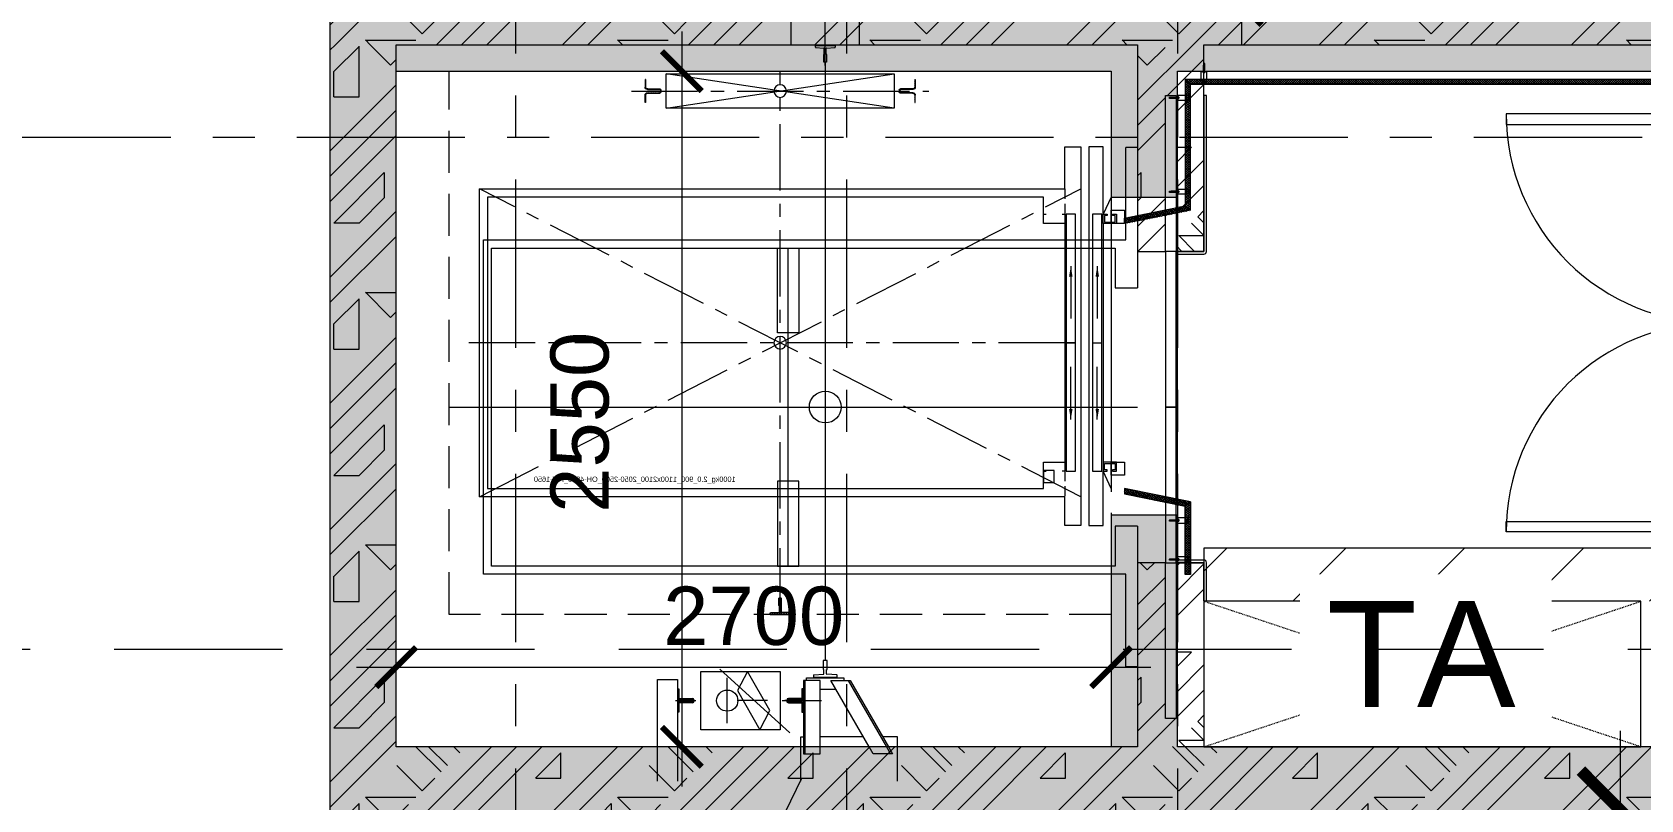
# Model space of a CAD drawing. Header units: millimetres. Extents: x -23040 to 110735, y -14554 to 50786.
# Drawn here: x 21626 to 27701, y 19350 to 22247 of the extents above; entities that cross this region are included whole.
import ezdxf

# ---------------------------------------------------------------- set-up
doc = ezdxf.new("R2010")
doc.units = ezdxf.units.MM
for name, pattern in [('CENTERX2', [4, 2.5, -0.5, 0.5, -0.5]), ('Dash', [6.35, 3.175, -3.175]), ('Grid Line', [22.225, 12.7, -3.175, 3.175, -3.175]), ('HIDDEN', [0.375, 0.25, -0.125]), ('HIDDEN2', [4.7625, 3.175, -1.5875])]:
    doc.linetypes.add(name, pattern=pattern)
doc.layers.get('DEFPOINTS').update_dxf_attribs({"color": 230, "lineweight": 13})
for name, color, linetype, lineweight in [('A-DETL-GENF', 31, 'Continuous', 5), ('A-DETL-GENF-HDLN', 161, 'Dash', 5), ('CHU', 181, 'Continuous', 5), ('CUA', 31, 'Continuous', 9), ('DIM', 1, 'Continuous', 5), ('GRA', 211, 'Continuous', 9), ('HATCH-TUONG', 152, 'Continuous', 9), ('KI-HIEU-1', 151, 'Continuous', 9), ('LAT-GACH', 140, 'Continuous', 13), ('NET-CAT', 3, 'Continuous', 9), ('THIET-BI-1', 26, 'Continuous', 5), ('TRUC', 225, 'Continuous', 5)]:
    doc.layers.add(name, color=color, linetype=linetype, lineweight=lineweight)
doc.styles.add('Arial_14', font='arial.ttf', dxfattribs={"height": 400})
doc.styles.add('hoistway plan', font='chhbg.shx', dxfattribs={"height": 45})
doc.styles.add('TA1', font='arial.ttf')
doc.dimstyles.new('D_100', dxfattribs={"dimtxt": 220, "dimasz": 150, "dimexe": 150, "dimexo": 150, "dimgap": 80, "dimtad": 1, "dimdec": 0, "dimzin": 9, "dimtxsty": 'TA1', "dimblk": 'ARCHTICK', "dimcen": 1, "dimdle": 150, "dimclrd": 256, "dimclre": 256, "dimclrt": 7, "dimadec": 0, "dimazin": 0, "dimtfac": 1, "dimtdec": 0, "dimtix": 1, "dimtmove": 1, "dimatfit": 3, "dimfxl": 1, "dimtolj": 1, "dimtzin": 0, "dimlwd": -1, "dimlwe": -1, "dimarcsym": 0})
doc.dimstyles.new('D_200_KTx2', dxfattribs={"dimtxt": 400, "dimasz": 300, "dimexe": 300, "dimexo": 300, "dimgap": 160, "dimtad": 1, "dimdec": 0, "dimzin": 9, "dimtxsty": 'TA1', "dimblk": 'ARCHTICK', "dimcen": 1, "dimdle": 300, "dimclrd": 256, "dimclre": 256, "dimclrt": 7, "dimadec": 0, "dimazin": 0, "dimtfac": 1, "dimtdec": 0, "dimtix": 1, "dimtmove": 1, "dimatfit": 3, "dimldrblk": 'ARCHTICK', "dimfxl": 1, "dimtolj": 1, "dimtzin": 0, "dimlwd": -1, "dimlwe": -1, "dimarcsym": 0})
doc.dimstyles.new('hoistway plan', dxfattribs={"dimtxt": 45, "dimasz": 17, "dimexe": 15, "dimexo": 20, "dimgap": 25, "dimtad": 1, "dimdec": 0, "dimzin": 0, "dimdsep": 46, "dimtxsty": 'hoistway plan', "dimblk": 'DOT', "dimcen": 50, "dimclrd": 8, "dimclre": 8, "dimclrt": 3, "dimadec": 0, "dimazin": 0, "dimtfac": 1, "dimtdec": 0, "dimtmove": 1, "dimatfit": 3, "dimfxl": 1, "dimtolj": 1, "dimtzin": 0, "dimarcsym": 0})
pattern_1 = [(45, (95.25, 0), (-476.246, 476.246), []), (45, (190.5, 0), (-476.246, 476.246), []), (45, (0, 0), (-476.246, 476.246), []), (45, (476.25, 0), (-476.246, 476.246), []), (45, (571.5, 0), (-476.246, 476.246), []), (0, (381, 95.25), (0, 952.5), [95.25, -857.25]), (0, (476.25, 190.5), (0, 952.5), [95.25, -857.25]), (45, (381, 95.25), (0, 952.491), [134.683, -1212.342]), (45, (476.25, 95.25), (0, 952.491), [134.683, -1212.342]), (0, (381, 95.25), (0, 952.5), [95.25, -857.25]), (90, (-95.25, 95.25), (-952.5, 6e-14), [95.25, -857.25]), (90, (0, 95.25), (-952.5, 6e-14), [190.5, -762]), (45, (-95.25, 190.5), (0, 952.491), [134.683, -1212.342]), (90, (762, 381), (-952.5, 6e-14), [95.25, -857.25]), (0, (666.75, 381), (0, 952.5), [95.25, -857.25]), (45, (666.75, 381), (0, 952.491), [134.683, -1212.342]), (0, (857.25, 95.25), (0, 952.5), [95.25, -857.25]), (0, (857.25, 571.5), (0, 952.5), [95.25, -857.25]), (90, (1047.75, 666.75), (-952.5, 6e-14), [95.25, -857.25]), (45, (857.25, 571.5), (0, 952.491), [269.367, -1077.66]), (45, (952.5, 571.5), (0, 952.491), [134.683, -1212.342]), (45, (1143, 762), (0, 952.491), [134.683, -1212.342]), (0, (1143, 857.25), (0, 952.5), [95.25, -857.25]), (90, (1143, 762), (-952.5, 6e-14), [95.25, -857.25]), (0, (476.25, 762), (0, 952.5), [95.25, -857.25]), (0, (666.75, 857.25), (0, 952.5), [95.25, -857.25]), (90, (571.5, 762), (-952.5, 6e-14), [95.25, -857.25]), (90, (666.75, 762), (-952.5, 6e-14), [95.25, -857.25]), (45, (476.25, 762), (0, 952.491), [134.684, -1212.342]), (45, (666.75, 762), (0, 952.491), [134.684, -1212.342]), (135, (119, 214.8), (-952.491, 6e-14), [134.683, -1212.342]), (135, (238.1, 333.4), (-952.491, 6e-14), [134.683, -1212.342]), (135, (309.56, 404.8), (-952.491, 6e-14), [134.683, -1212.342]), (135, (333.4, 428.6), (-952.491, 6e-14), [134.683, -1212.342]), (135, (381, 476.25), (-952.491, 6e-14), [134.684, -1212.342]), (135, (404.8, 500.06), (-952.491, 6e-14), [134.683, -1212.342]), (135, (476.25, 571.5), (-952.491, 6e-14), [134.684, -1212.342]), (135, (523.9, 619.1), (-952.491, 6e-14), [134.684, -1212.342]), (45, (119, 214.8), (0, 952.491), [95.25, -1251.775]), (45, (238.1, 333.4), (0, 952.491), [67.36, -1279.665]), (45, (404.8, 500.06), (0, 952.491), [67.36, -1279.665]), (45, (309.56, 595.3), (0, 952.491), [67.36, -1279.665]), (45, (476.25, 571.5), (0, 952.491), [67.36, -1279.665]), (45, (381, 666.75), (0, 952.491), [67.36, -1279.665]), (0, (24.2, 309.5), (0, 952.5), [190.043, -762.457]), (0, (238.1, 523.9), (0, 952.5), [95.25, -857.25])]
pattern_2 = [(240.2551187, (156893.5025, 23438.0964), (5.42651964, -3.10086836), []), (330.2551187, (156893.5025, 23438.0964), (3.10086836, 5.42651964), [])]

# ---------------------------------------------------------------- blocks, each defined once
blk = doc.blocks.new('CUA THANG MAY 1 - CUA THANG MAY 1-986064-MẶT BẰNG HẦM 1')
at = {"layer": 'A-DETL-GENF'}
for p, q in [((-980.2, -125), (-980.2, -170)), ((-980.2, -125), (-449.8, -125)), ((-630.8, -170), (-980.2, -170)), ((-630.8, -2595), (-630.8, -170)), ((-449.8, -210), (-449.8, -125)), ((0, -2726.1), (0, -125)), ((450.2, -125), (980.2, -125)), ((450.2, -125), (450.2, -210)), ((631.2, -170), (631.2, -2595)), ((980.2, -170), (631.2, -170)), ((980.2, -125), (980.2, -170)), ((-599.8, -210), (-449.8, -210)), ((-599.8, -2565), (-599.8, -210)), ((450.2, -210), (600.2, -210)), ((600.2, -210), (600.2, -2565)), ((1244.2, -1032), (1244.2, -1089)), ((1282.5, -1032), (1244.2, -1032)), ((1412.2, -1032), (1282.5, -1032)), ((1032.2, -1211), (1282.5, -1066.4)), ((1032.2, -1218), (1282.5, -1073.4)), ((1282.5, -1066.4), (1309.2, -1051)), ((1282.5, -1073.4), (1309.2, -1058)), ((1309.2, -1051), (1309.2, -1124)), ((1282.5, -1139.4), (1032.2, -1284)), ((1309.2, -1124), (1282.5, -1139.4)), ((-1367.5, -1175), (-1467, -1175)), ((-1367, -1205), (-1367, -1175)), ((-1367, -1405), (-1367, -1205)), ((1032.2, -1284), (1032.2, -1211)), ((1244.2, -1162), (1244.2, -1324)), ((-1364, -1267), (-1358, -1267)), ((-1364, -1342), (-1364, -1267)), ((-1355, -1300), (-1357, -1268)), ((1011.2, -1261), (1008.2, -1299)), ((1019.2, -1260), (1012.2, -1260)), ((1019.2, -1349), (1019.2, -1260)), ((1022.2, -1235), (1032.2, -1235)), ((1022.2, -1375), (1022.2, -1235)), ((1065.2, -1324), (1065.2, -1264.9)), ((-1367.5, -1305), (-1467, -1305)), ((-1367.5, -1305), (-1379, -1305)), ((-1289, -1305), (-1367.5, -1305)), ((-1298, -1305), (-1367.5, -1305)), ((-1357, -1341), (-1355, -1310)), ((-1333, -1301), (-1354, -1301)), ((-1333, -1309), (-1354, -1309)), ((-1331, -1300), (-1302, -1300)), ((-1302, -1310), (-1331, -1310)), ((-1302, -1300), (-1302, -1310)), ((-1302, -1305), (957.2, -1305)), ((957.2, -1297), (957.2, -1313)), ((989.2, -1297), (957.2, -1297)), ((957.2, -1313), (989.2, -1313)), ((990.2, -1299), (990.2, -1298)), ((990.2, -1312), (990.2, -1311)), ((1007.2, -1300), (991.2, -1300)), ((1007.2, -1310), (991.2, -1310)), ((1011.2, -1348), (1008.2, -1311)), ((1282.5, -1324), (1032.2, -1324)), ((1032.2, -1324), (1032.2, -1387)), ((1108.2, -1467), (1108.2, -1319)), ((1309.2, -1324), (1282.5, -1324)), ((1309.2, -1387), (1309.2, -1324)), ((-1358, -1342), (-1364, -1342)), ((1012.2, -1349), (1019.2, -1349)), ((1032.2, -1375), (1022.2, -1375)), ((1282.5, -1381), (1032.2, -1381)), ((1032.2, -1387), (1282.5, -1387)), ((1064.2, -1390), (1064.2, -1393)), ((1100.2, -1390), (1064.2, -1390)), ((1064.2, -1393), (1100.2, -1393)), ((1100.2, -1393), (1100.2, -1444)), ((1103.2, -1393), (1103.2, -1444)), ((1108.2, -1379), (1108.2, -1457)), ((1113.2, -1393), (1113.2, -1444)), ((1151.2, -1390), (1116.2, -1390)), ((1116.2, -1393), (1151.2, -1393)), ((1116.2, -1444), (1116.2, -1393)), ((1151.2, -1393), (1151.2, -1390)), ((1244.2, -1397), (1244.2, -1387)), ((1282.5, -1397), (1244.2, -1397)), ((1309.2, -1381), (1282.5, -1381)), ((1282.5, -1387), (1309.2, -1387)), ((1412.2, -1397), (1282.5, -1397)), ((-1467, -1435), (-1367.5, -1435)), ((-1367, -1435), (-1367, -1405)), ((-599.8, -1405), (-279.8, -1405)), ((-599.8, -1485), (-599.8, -1405)), ((600.2, -1445), (-599.8, -1445)), ((-279.8, -1405), (-279.8, -1485)), ((600.2, -1405), (280.2, -1405)), ((280.2, -1405), (280.2, -1485)), ((600.2, -1485), (600.2, -1405)), ((1230.2, -1439), (989.2, -1703)), ((1110.2, -1447), (1106.2, -1447)), ((1106.2, -1450), (1110.2, -1450)), ((-279.8, -1485), (-599.8, -1485)), ((280.2, -1485), (600.2, -1485)), ((998.2, -1475), (1218.2, -1475)), ((998.2, -1775), (998.2, -1475)), ((1145.2, -1514), (998.2, -1598)), ((1218.2, -1552), (1145.2, -1514)), ((1218.2, -1475), (1218.2, -1775)), ((1070.2, -1636), (1218.2, -1552)), ((1108.2, -1523), (1108.2, -1637)), ((998.2, -1598), (1070.2, -1636)), ((1193.2, -1675), (1022.2, -1675)), ((1218.2, -1775), (998.2, -1775)), ((1100.2, -1857), (1100.2, -1806)), ((1103.2, -1857), (1103.2, -1806)), ((1106.2, -1800), (1110.2, -1800)), ((1110.2, -1803), (1106.2, -1803)), ((1108.2, -1870), (1108.2, -1793)), ((1113.2, -1857), (1113.2, -1806)), ((1116.2, -1806), (1116.2, -1857)), ((1028.2, -1863), (1282.5, -1863)), ((1028.2, -1938), (1028.2, -1863)), ((1064.2, -1857), (1100.2, -1857)), ((1064.2, -1860), (1064.2, -1857)), ((1100.2, -1860), (1064.2, -1860)), ((1116.2, -1857), (1151.2, -1857)), ((1151.2, -1860), (1116.2, -1860)), ((1151.2, -1857), (1151.2, -1860)), ((1282.5, -1863), (1412.2, -1863)), ((1282.5, -1938), (1028.2, -1938)), ((1412.2, -1938), (1282.5, -1938)), ((631.2, -2595), (-630.8, -2595)), ((600.2, -2565), (-599.8, -2565))]:
    blk.add_line(p, q, dxfattribs=at)
for centre, radius in [((0, -1304.8), 60), ((1108, -1674.8), 40)]:
    blk.add_circle(centre, radius, dxfattribs=at)
for centre, radius, start, end in [((-1358, -1268), 1.03, 1.76073, 88.23927), ((1012.2, -1261), 1.04, 92.30128, 177.69872), ((-1354, -1300), 1.03, 181.76073, 268.23927), ((-1354, -1310), 1.03, 91.76073, 178.23927), ((-1333.4, -1299.6), 1.41, 285, 345), ((-1332.5, -1309.9), 1, 60, 120), ((-1331.5, -1300.9), 1, 60, 120), ((-1330.6, -1308.6), 1.41, 195, 255), ((989.2, -1298), 1, 0, 90), ((989.2, -1312), 1, 270, 0), ((991.2, -1299), 1, 180, 270), ((991.2, -1311), 1, 90, 180), ((1007.1, -1299), 1.04, 272.30128, 357.69872), ((1007.1, -1311), 1.04, 2.30128, 87.69872), ((-1358, -1341), 1.03, 271.76073, 358.23927), ((1012.2, -1348), 1.04, 182.30128, 267.69872), ((1100.2, -1393), 3, 0, 90), ((1116.2, -1393), 3, 90, 180), ((1106.2, -1444), 6, 180, 270), ((1106.2, -1444), 3, 180, 270), ((1110.2, -1444), 6, 270, 0), ((1110.2, -1444), 3, 270, 0), ((1106.2, -1806), 6, 90, 180), ((1106.2, -1806), 3, 90, 180), ((1110.2, -1806), 6, 0, 90), ((1110.2, -1806), 3, 0, 90), ((1100.2, -1857), 3, 270, 0), ((1116.2, -1857), 3, 180, 270)]:
    blk.add_arc(centre, radius, start, end, dxfattribs=at)
at = {"layer": 'CUA'}
for p, q in [((-1175.5, 135), (-1175.5, 125)), ((-587.5, 135), (-1175.5, 135)), ((-1175.5, 125), (-587.5, 125)), ((-587.5, 125), (-587.5, 20)), ((-577.5, 20), (-577.5, 125)), ((577.5, 125), (577.5, 20)), ((732, 135), (587.5, 135)), ((587.5, 20), (587.5, 125)), ((587.5, 125), (732, 125)), ((0, 20), (-587.5, 20)), ((-587.5, 20), (-587.5, -20)), ((-587.5, 20), (-577.5, 20)), ((587.5, 20), (0, 20)), ((0, 20), (0, -20)), ((0, -20), (0, 20)), ((577.5, 20), (587.5, 20)), ((587.5, -20), (587.5, 20)), ((-587.5, -20), (0, -20)), ((0, -20), (587.5, -20))]:
    blk.add_line(p, q, dxfattribs=at)
for centre, start, end in [((-587.5, 125), 360, 90), ((587.5, 125), 90, 180)]:
    blk.add_arc(centre, 10, start, end, dxfattribs=at)
blk = doc.blocks.new('_DOT')
at = {"color": 0, "linetype": 'ByBlock'}
blk.add_line((-0.5, 0), (-1, 0), dxfattribs=at)
at = {"color": 0, "linetype": 'ByBlock', "const_width": 0.5}
blk.add_lwpolyline([(-0.25, 0, 1), (0.25, 0, 1)], format="xyb", close=True, dxfattribs=at)
blk = doc.blocks.new('A$C1F5A74C7')
at = {"color": 0, "lineweight": 5}
for p, q in [((0, 10), (0, 12)), ((0, 10), (21, 10)), ((3, 8), (3, 10)), ((3, 5), (3, 7)), ((5, 91), (10, 94)), ((5, 91), (5, 29)), ((5, 91), (15, 91)), ((6, 78), (5, 75)), ((5, 75), (8, 75)), ((6, 72), (5, 69)), ((5, 69), (8, 69)), ((6, 66), (5, 63)), ((5, 63), (8, 63)), ((6, 60), (5, 57)), ((5, 57), (8, 57)), ((6, 54), (5, 51)), ((5, 51), (8, 51)), ((5, 49), (8, 49)), ((5, 10), (5, 29)), ((8, 5), (5, 5)), ((7, 80), (6, 78)), ((6, 78), (10, 78)), ((8, 73), (6, 72)), ((8, 67), (6, 66)), ((8, 61), (6, 60)), ((8, 55), (6, 54)), ((8, 82), (7, 80)), ((7, 81), (10, 81)), ((7, 80), (10, 80)), ((7, 29), (7, 76)), ((7, 10), (7, 31)), ((7, 9), (7, 10)), ((7, 5), (7, 8)), ((7, 5), (7, 5)), ((9, 84), (8, 82)), ((8, 83), (10, 83)), ((8, 73), (8, 75)), ((8, 69), (8, 67)), ((8, 61), (8, 63)), ((8, 57), (8, 55)), ((8, 51), (8, 49)), ((10, 87), (9, 85)), ((9, 85), (12, 86)), ((10, 5), (9, 5)), ((10, 99), (10, 11)), ((10, 94), (15, 91)), ((10, 87), (12, 85)), ((10, 41), (10, 80)), ((10, 78), (15, 78)), ((10, 41), (11, 41)), ((10, 13), (10, 0)), ((12, 5), (10, 5)), ((11, 84), (13, 84)), ((11, 81), (14, 82)), ((11, 41), (11, 80)), ((11, 80), (14, 80)), ((12, 84), (12, 83)), ((12, 73), (12, 75)), ((12, 75), (15, 75)), ((12, 73), (15, 72)), ((12, 69), (12, 67)), ((12, 69), (15, 69)), ((12, 67), (15, 66)), ((12, 61), (12, 63)), ((12, 63), (15, 63)), ((12, 61), (15, 60)), ((12, 57), (12, 55)), ((12, 57), (15, 57)), ((12, 55), (15, 54)), ((12, 49), (12, 51)), ((12, 51), (15, 51)), ((12, 49), (15, 49)), ((12, 5), (12, 5)), ((13, 82), (14, 80)), ((16, 5), (13, 5)), ((14, 80), (15, 78)), ((14, 29), (14, 76)), ((14, 10), (14, 31)), ((14, 9), (14, 10)), ((14, 5), (14, 8)), ((15, 91), (15, 29)), ((15, 78), (15, 75)), ((15, 72), (15, 69)), ((15, 66), (15, 63)), ((15, 60), (15, 57)), ((15, 54), (15, 51)), ((15, 10), (15, 29)), ((18, 10), (18, 8)), ((18, 7), (18, 5)), ((21, 10), (21, 12))]:
    blk.add_line(p, q, dxfattribs=at)
for centre, radius, start, end in [((5, 7), 2.77, 227.3489, 309.0524), ((10, 15), 10.9, 250.5292, 255.5659), ((10, 15), 10.9, 263.51, 276.4907), ((10, 15), 10.9, 284.1671, 289.4715), ((16, 7), 2.77, 230.845, 312.6565)]:
    blk.add_arc(centre, radius, start, end, dxfattribs=at)
blk = doc.blocks.new('*U46')
for p, q in [((11.2, 0), (10.7, 0)), ((11.7, 0), (11.2, 0)), ((12.4, 0), (12.2, 0)), ((14.1, 0), (12.9, 0)), ((14.1, 2.9), (14.1, 4)), ((14.1, 2.4), (14.1, 2.9)), ((14.1, 1.8), (14.1, 1.9)), ((14.1, 0), (14.1, 1.2)), ((14.1, 0), (14.1, -1.2)), ((14.1, 0), (15.4, 0)), ((15.9, 0), (16, 0)), ((16.6, 0), (17, 0)), ((17, 0), (18.1, 0)), ((47.7, 10), (47.7, -10)), ((14.1, -1.8), (14.1, -1.9)), ((14.1, -2.4), (14.1, -2.9)), ((14.1, -2.9), (14.1, -4))]:
    blk.add_line(p, q)
blk.add_lwpolyline([(50, 10), (9.5, 10, 0.414215), (7.5, 8), (7.5, -8, 0.414214), (9.5, -10), (50, -10)], format="xyb")
for radius in [2.9, 0.712]:
    blk.add_circle((14.1, 0), radius)
at = {"extrusion": (0, 0, -1), "xscale": 0.3999999999068677, "yscale": 0.3999999999068677, "zscale": -0.4, "rotation": 90.00000000000001}
blk.add_blockref('A$C1F5A74C7', (-42.8, -4.2), dxfattribs=at)
blk = doc.blocks.new('_ArchTick')
at = {"color": 0, "const_width": 0.15}
blk.add_lwpolyline([(-0.5, -0.5), (0.5, 0.5)], dxfattribs=at)
blk = doc.blocks.new('*D73')
at = {"layer": 'DEFPOINTS', "color": 0, "transparency": 16777216}
for p in [(1328.6, 5550), (1328.6, 3000), (1328.6, 3000)]:
    blk.add_point(p, dxfattribs=at)
at = {"layer": 'DIM', "transparency": 16777216}
blk.add_line((1328.6, 5700), (1328.6, 2850), dxfattribs=at)
at = {"layer": 'DIM', "transparency": 16777216, "xscale": 150, "yscale": 150, "zscale": 150}
for p, rotation in [((1328.6, 5550), 89.99999999999993), ((1328.6, 3000), 269.9999999999999)]:
    blk.add_blockref('_ArchTick', p, dxfattribs=dict(at, rotation=rotation))
at = {"layer": 'DIM', "color": 7, "transparency": 16777216, "insert": (943.9, 4225), "char_height": 220, "attachment_point": 5, "rotation": 90, "style": 'TA1'}
blk.add_mtext('\\A1;2550', dxfattribs=at)
blk = doc.blocks.new('*D74')
at = {"layer": 'DEFPOINTS', "color": 0, "transparency": 16777216}
for p in [(250, 3300.8), (2950, 3300.8), (2950, 3300.8)]:
    blk.add_point(p, dxfattribs=at)
at = {"layer": 'DIM', "transparency": 16777216}
blk.add_line((100, 3300.8), (3100, 3300.8), dxfattribs=at)
at = {"layer": 'DIM', "transparency": 16777216, "xscale": 150, "yscale": 150, "zscale": 150}
for p, rotation in [((250, 3300.8), 179.9999999999999), ((2950, 3300.8), 359.9999999999999)]:
    blk.add_blockref('_ArchTick', p, dxfattribs=dict(at, rotation=rotation))
at = {"layer": 'DIM', "color": 7, "transparency": 16777216, "insert": (1600, 3493.1), "char_height": 220, "attachment_point": 5, "style": 'TA1'}
blk.add_mtext('\\A1;2700', dxfattribs=at)
blk = doc.blocks.new('*D68')
at = {"layer": 'DEFPOINTS', "color": 0, "transparency": 16777216}
for p in [(3443.3, 7900), (3443.3, 7900), (3443.3, 5800)]:
    blk.add_point(p, dxfattribs=at)
at = {"layer": 'DIM', "transparency": 16777216}
blk.add_line((3443.3, 5650), (3443.3, 8050), dxfattribs=at)
at = {"layer": 'DIM', "transparency": 16777216, "xscale": 150, "yscale": 150, "zscale": 150}
for p, rotation in [((3443.3, 7900), 89.9999999999999), ((3443.3, 5800), 269.9999999999999)]:
    blk.add_blockref('_ArchTick', p, dxfattribs=dict(at, rotation=rotation))
at = {"layer": 'DIM', "color": 7, "transparency": 16777216, "insert": (3251, 6850), "char_height": 220, "attachment_point": 5, "rotation": 90, "style": 'TA1'}
blk.add_mtext('\\A1;2100', dxfattribs=at)
blk = doc.blocks.new('*D54')
at = {"layer": 'DEFPOINTS', "color": 0, "transparency": 16777216}
for p in [(26689, 19309.9), (27624.3, 19309.9), (26689, 18110.3)]:
    blk.add_point(p, dxfattribs=at)
at = {"layer": 'DIM', "transparency": 16777216}
for p, q in [((27624.3, 19309.9), (27624.3, 19609.9)), ((26989, 19309.9), (27924.3, 19309.9)), ((27624.3, 18110.3), (27624.3, 19309.9)), ((26989, 18110.3), (27924.3, 18110.3)), ((27624.3, 18110.3), (27624.3, 17810.3))]:
    blk.add_line(p, q, dxfattribs=at)
at = {"layer": 'DIM', "transparency": 16777216, "xscale": 300, "yscale": 300, "zscale": 300}
for p, rotation in [((27624.3, 19309.9), 270), ((27624.3, 18110.3), 90)]:
    blk.add_blockref('_ArchTick', p, dxfattribs=dict(at, rotation=rotation))
at = {"layer": 'DIM', "color": 7, "transparency": 16777216, "insert": (27260.1, 18710.1), "char_height": 400, "attachment_point": 5, "rotation": 90, "style": 'TA1'}
blk.add_mtext('\\A1;1200', dxfattribs=at)
blk = doc.blocks.new('THANG  BO 3 - THANG  BO 3-371141-MẶT BẰNG HẦM 2')
at = {"layer": 'A-DETL-GENF'}
blk.add_line((1565.4, 2599.3), (1231.5, 1918.4), dxfattribs=at)
blk = doc.blocks.new('CUA 2 CANH MO KHUNG NHOM - 1 - Type 1-400777-MẶT BẰNG HẦM 1')
at = {"layer": 'CUA'}
for p, q in [((-687.5, 910.8), (-647.5, 910.8)), ((-687.5, 122.3), (-687.5, 910.8)), ((-647.5, 910.8), (-647.5, 122.3)), ((850.5, 910.8), (850.5, 122.3)), ((890.5, 910.8), (850.5, 910.8)), ((890.5, 122.3), (890.5, 910.8)), ((-647.5, 122.3), (-687.5, 122.3)), ((850.5, 122.3), (890.5, 122.3))]:
    blk.add_line(p, q, dxfattribs=at)
at = {"layer": 'CUA', "lineweight": 5}
for p, q in [((-688.5, 122.3), (-708.5, 122.3)), ((-708.5, 122.3), (-708.5, 102.3)), ((-688.5, 81.3), (-688.5, 122.3)), ((911.5, 122.3), (891.5, 122.3)), ((891.5, 122.3), (891.5, 81.3)), ((911.5, 102.3), (911.5, 122.3)), ((-708.5, 102.3), (-698.5, 102.3)), ((-698.5, 102.3), (-698.5, -97.7)), ((-668.5, 81.3), (-688.5, 81.3)), ((-668.5, -117.7), (-668.5, 81.3)), ((891.5, 81.3), (871.5, 81.3)), ((871.5, 81.3), (871.5, -117.7)), ((901.5, -97.7), (901.5, 102.3)), ((901.5, 102.3), (911.5, 102.3)), ((-698.5, -97.7), (-708.5, -97.7)), ((-708.5, -97.7), (-708.5, -117.7)), ((-708.5, -117.7), (-668.5, -117.7)), ((871.5, -117.7), (911.5, -117.7)), ((911.5, -97.7), (901.5, -97.7)), ((911.5, -117.7), (911.5, -97.7))]:
    blk.add_line(p, q, dxfattribs=at)
for centre, start, end in [((-687.5, 122.3), 359.5, 90), ((890.5, 122.3), 90, 180.5)]:
    blk.add_arc(centre, 788.5, start, end, dxfattribs=at)
blk = doc.blocks.new('Family1 - Family1-551142-MẶT BẰNG HẦM 1')
at = {"layer": 'A-DETL-GENF'}
for p, q in [((1650, 550), (0, 550)), ((0, 550), (0, 0)), ((1650, 0), (1650, 550)), ((0, 0), (1650, 0))]:
    blk.add_line(p, q, dxfattribs=at)
at = {"layer": 'A-DETL-GENF-HDLN'}
for p, q in [((0, 550), (1650, 0.8)), ((0, 0), (1650, 549.2))]:
    blk.add_line(p, q, dxfattribs=at)
blk = doc.blocks.new('P15_1000kg_1.75_2S_900_1100x2100_Side_1850x2530_1850x2530_OH-4630_PIT-1410')
h = blk.add_hatch()
h.set_pattern_fill('ANSI31', color=256, scale=50, angle=90, style=0)
h.set_pattern_definition([(225, (-50646.326, 22192.5385), (4.4194174, -4.4194174), [])])
h.paths.add_polyline_path([(740, 1768.5), (742, 1768.5), (742, 1741.2, 0.414214), (750, 1733.2), (795, 1733.2, -0.414214), (800, 1728.2), (800, 1721.8, -0.414214), (795, 1716.8), (750, 1716.8, 0.414214), (742, 1708.8), (742, 1681.5), (740, 1681.5), (740, 1709.8, -0.414214), (749, 1718.8), (794, 1718.8, 0.414214), (798, 1722.8), (798, 1727.2, 0.414214), (794, 1731.2), (749, 1731.2, -0.414214), (740, 1740.2)])
h = blk.add_hatch()
h.set_pattern_fill('ANSI31', color=256, scale=50, angle=90, style=0)
h.set_pattern_definition([(315, (-55417.6614, 22192.5385), (-4.4194174, -4.4194174), [])])
h.paths.add_polyline_path([(1760, 1768.5), (1758, 1768.5), (1758, 1741.2, -0.414214), (1750, 1733.2), (1705, 1733.2, 0.414214), (1700, 1728.2), (1700, 1721.8, 0.414214), (1705, 1716.8), (1750, 1716.8, -0.414214), (1758, 1708.8), (1758, 1681.5), (1760, 1681.5), (1760, 1709.8, 0.414214), (1751, 1718.8), (1706, 1718.8, -0.414214), (1702, 1722.8), (1702, 1727.2, -0.414214), (1706, 1731.2), (1751, 1731.2, 0.414214), (1760, 1740.2)])
h = blk.add_hatch()
h.set_pattern_fill('ANSI31', color=256, scale=50, angle=90, style=0)
h.set_pattern_definition([(225, (-52820.642, 26011.539), (-4.4194174, 4.4194174), [])])
h.paths.add_polyline_path([(1246.5, -219.1, 0.227735), (1245.8, -217.6, -0.227735), (1245, -216), (1245, -190, -0.414214), (1247, -188), (1253, -188, -0.414214), (1255, -190), (1255, -216, -0.227735), (1254.3, -217.6, 0.227735), (1253.5, -219.1), (1253.5, -241, 0.414214), (1255.5, -243), (1285.5, -243, -0.414214), (1287.5, -245), (1287.5, -250), (1212.5, -250), (1212.5, -245, -0.414214), (1214.5, -243), (1244.5, -243, 0.414214), (1246.5, -241)])
for p, q in [((740, 1768.5), (740, 1740.2)), ((742, 1768.5), (740, 1768.5)), ((742, 1768.5), (742, 1741.2)), ((1758, 1768.5), (1760, 1768.5)), ((1758, 1768.5), (1758, 1741.2)), ((1760, 1768.5), (1760, 1740.2)), ((740, 1681.5), (740, 1709.8)), ((742, 1708.8), (742, 1681.5)), ((749, 1731.2), (794, 1731.2)), ((749, 1718.8), (794, 1718.8)), ((750, 1733.2), (795, 1733.2)), ((750, 1716.8), (795, 1716.8)), ((798, 1727.2), (798, 1722.8)), ((800, 1728.2), (800, 1721.8)), ((1700, 1728.2), (1700, 1721.8)), ((1702, 1727.2), (1702, 1722.8)), ((1750, 1733.2), (1705, 1733.2)), ((1750, 1716.8), (1705, 1716.8)), ((1751, 1731.2), (1706, 1731.2)), ((1751, 1718.8), (1706, 1718.8)), ((1758, 1708.8), (1758, 1681.5)), ((1760, 1681.5), (1760, 1709.8)), ((742, 1681.5), (740, 1681.5)), ((1758, 1681.5), (1760, 1681.5)), ((0, 1325), (30, 1260)), ((30, 1225), (30, 325)), ((85, 1225), (85, 325)), ((115, 1225), (115, 325)), ((115, 1225), (115, 325)), ((175, 1225), (175, 325)), ((255, 1260), (245, 1260)), ((135, 775), (170, 775)), ((135, 775), (170, 775)), ((0, 225), (30, 290)), ((255, 290), (245, 290)), ((1245, -216), (1245, -190)), ((1246.5, -219.1), (1246.5, -241)), ((1253, -188), (1247, -188)), ((1253.5, -219.1), (1253.5, -241)), ((1255, -216), (1255, -190)), ((1212.5, -250), (1212.5, -245)), ((1287.5, -250), (1212.5, -250)), ((1214.5, -243), (1244.5, -243)), ((1285.5, -243), (1255.5, -243)), ((1287.5, -250), (1287.5, -245))]:
    blk.add_line(p, q)
at = {"ltscale": 100}
for p, q in [((820, 1660), (1680, 1790)), ((1680, 1660), (820, 1790))]:
    blk.add_line(p, q, dxfattribs=at)
at = {"linetype": 'CENTERX2', "ltscale": 100}
for p, q in [((1250, -250), (1250, 1800)), ((1811.8, 1725), (689.2, 1725)), ((2385, 194), (115, 1356)), ((115, 194), (2385, 1356)), ((175, 775), (2450, 775))]:
    blk.add_line(p, q, dxfattribs=at)
at = {"linetype": 'HIDDEN', "ltscale": 150}
for p, q in [((175, 1356), (175, 1260)), ((175, 290), (175, 194))]:
    blk.add_line(p, q, dxfattribs=at)
for points in [[(820, 1660), (1680, 1660), (1680, 1790), (820, 1790)], [(0, 1225), (0, 1275), (-50, 1275), (-50, 1225)], [(0, 275), (0, 325), (-50, 325), (-50, 275)], [(215, 247.8), (215, 292.8), (255, 292.8), (255, 247.8)], [(255, 242.8), (255, 297.8), (257, 297.8), (257, 242.8)]]:
    blk.add_lwpolyline(points, close=True)
for points in [[(30, 1247.9), (30, 1515), (85, 1515), (85, 1225)], [(115, 325), (115, 85), (175, 85), (175, 194), (2385, 194), (2385, 1356), (175, 1356), (175, 1515), (115, 1515), (115, 1515)], [(115, 1515), (115, 1225)], [(185, 1260), (175, 1260), (175, 1225), (255, 1225), (255, 1260), (255, 1325), (2355, 1325), (2355, 225), (255, 225), (255, 290), (255, 325), (175, 325), (175, 290), (185, 290)], [(-20, 1260), (-20, 1225), (30, 1225), (30, 1260), (15, 1260), (15, 1255), (25, 1255), (25, 1230), (-15, 1230), (-15, 1255), (-5, 1255), (-5, 1260), (-20, 1260)], [(70, 775), (35, 775), (35, 1260), (70, 1260), (70, 290), (35, 290), (35, 775)], [(170, 775), (135, 775), (135, 1260), (170, 1260), (170, 290), (135, 290), (135, 775)], [(-20, 290), (-20, 325), (30, 325), (30, 290), (15, 290), (15, 295), (25, 295), (25, 320), (-15, 320), (-15, 295), (-5, 295), (-5, 290), (-20, 290)], [(85, 325), (85, 85), (30, 85), (30, 290)]]:
    blk.add_lwpolyline(points)
at = {"ltscale": 100}
for centre in [(1250, 1725), (1250, 775)]:
    blk.add_circle(centre, 23.8, dxfattribs=at)
for centre, radius, start, end in [((749, 1740.2), 9, 180, 270), ((749, 1709.8), 9, 90, 180), ((750, 1741.2), 8, 180, 270), ((750, 1708.8), 8, 90, 180), ((794, 1727.2), 4, 0, 90), ((794, 1722.8), 4, 270, 0), ((795, 1728.2), 5, 0, 90), ((795, 1721.8), 5, 270, 0), ((1705, 1728.2), 5, 90, 180), ((1705, 1721.8), 5, 180, 270), ((1706, 1727.2), 4, 90, 180), ((1706, 1722.8), 4, 180, 270), ((1750, 1741.2), 8, 270, 0), ((1750, 1708.8), 8, 0, 90), ((1751, 1740.2), 9, 270, 0), ((1751, 1709.8), 9, 0, 90), ((1244.5, -241), 2, 270, 0), ((1247, -190), 2, 90, 180), ((1247, -216), 2, 180, 231.31781), ((1244.5, -219.1), 2, 0, 51.31781), ((1253, -190), 2, 0, 90), ((1255.5, -219.1), 2, 128.68219, 180), ((1255.5, -241), 2, 180, 270), ((1253, -216), 2, 308.68219, 0), ((1214.5, -245), 2, 90, 180), ((1285.5, -245), 2, 0, 90)]:
    blk.add_arc(centre, radius, start, end)
at = {"layer": 'DEFPOINTS', "linetype": 'HIDDEN2', "ltscale": 50}
blk.add_lwpolyline([(0, -250), (2500, -250), (2500, 1800), (0, 1800)], close=True, dxfattribs=at)
at = {"layer": 'DEFPOINTS'}
blk.add_text('1000kg_2.0_900_1100x2100_2050-2500_OH-4850_PIT-1650', height=20, dxfattribs=at).set_placement((1418.3, 250))
for points in [[(52.5, 1064.7), (52.5, 866.3)], [(152.5, 1064.7), (152.5, 866.3)], [(52.5, 485.3), (52.5, 683.7)], [(152.5, 485.3), (152.5, 683.7)]]:
    blk.add_leader(points, dimstyle='hoistway plan', override={"dimasz": 40, "dimtad": 0, "dimclrd": 256})
blk = doc.blocks.new('A$C29345511')
at = {"layer": 'GRA', "transparency": 33554687}
h = blk.add_hatch(dxfattribs=at)
h.set_pattern_fill('ANSI37', color=159, scale=50, angle=180, style=0)
h.set_pattern_definition([(225, (279041.963, 8339.836), (4.41941738, -4.41941738), []), (315, (279041.963, 8339.836), (4.41941738, 4.41941738), [])])
h.paths.add_polyline_path([(3250, 5025), (3250, 5500), (3230, 5520), (3230, 5041.4)])
h = blk.add_hatch(dxfattribs=at)
h.set_pattern_fill('ANSI37', color=159, scale=50, angle=90, style=0)
h.set_pattern_definition([(135, (6494.836, -270291.963), (-4.41941738, -4.41941738), []), (225, (6494.836, -270291.963), (4.41941738, -4.41941738), [])])
h.paths.add_polyline_path([(3230, 5520), (5480, 5520), (5500, 5500), (3250, 5500)])
h = blk.add_hatch(dxfattribs=at)
h.set_pattern_fill('ANSI37', color=159, scale=50, angle=555.25512, style=0)
h.set_pattern_definition(pattern_2)
h.paths.add_polyline_path([(3250, 5025), (3000, 4975), (3000, 4995.4), (3230, 5041.4)])
h = blk.add_hatch(dxfattribs=at)
h.set_pattern_fill('ANSI37', color=159, scale=50, angle=555.25512, style=0)
h.set_pattern_definition(pattern_2)
h.paths.add_polyline_path([(3250, 3925), (3000, 3975), (3000, 3954.6), (3230, 3908.6)])
h = blk.add_hatch(dxfattribs=at)
h.set_pattern_fill('ANSI37', color=159, scale=50, angle=180, style=0)
h.set_pattern_definition([(225, (279041.963, 8289.836), (4.41941738, -4.41941738), []), (315, (279041.963, 8289.836), (4.41941738, 4.41941738), [])])
h.paths.add_polyline_path([(3250, 3925), (3250, 3650), (3230, 3650), (3230, 3908.6)])
at = {"layer": 'NET-CAT'}
h = blk.add_hatch(color=256, dxfattribs=at)
h.dxf.hatch_style = 1
h.paths.add_polyline_path([(5450, 10650), (5200, 10650), (5200, 9650), (5450, 9650)], flags=17)
h.paths.add_polyline_path([(5450, 12850), (5200, 12850), (5200, 11850), (5450, 11850)], flags=17)
h.paths.add_polyline_path([(5450, 8450), (5200, 8450), (5200, 7450), (5450, 7450)], flags=17)
h.paths.add_polyline_path([(5450, 6250), (5200, 6250), (5200, 5800), (3000, 5800), (3000, 14500), (5200, 14500), (5200, 14050), (5450, 14050), (5450, 14750), (2750, 14750), (2750, 7850), (2350, 7850), (2350, 7600), (2750, 7600), (2750, 5800), (950, 5800), (950, 7600), (1350, 7600), (1350, 7850), (700, 7850), (700, 5800), (0, 5800), (0, 0), (4150, 0), (4150, 250), (250, 250), (250, 2750), (5450, 2750), (5450, 3000), (3200, 3000), (3200, 3875), (2950, 3875), (2950, 3000), (250, 3000), (250, 5550), (2950, 5550), (2950, 5075), (3200, 5075), (3200, 5550), (5450, 5550)])
at = {"layer": 'GRA'}
for points in [[(3250, 5025), (3250, 5500), (3230, 5520), (3230, 5041.4)], [(3230, 5520), (5480, 5520), (5500, 5500), (3250, 5500)], [(3250, 5025), (3000, 4975), (3000, 4995.4), (3230, 5041.4)], [(3250, 3925), (3000, 3975), (3000, 3954.6), (3230, 3908.6)], [(3250, 3925), (3250, 3650), (3230, 3650), (3230, 3908.6)]]:
    blk.add_lwpolyline(points, close=True, dxfattribs=at)
at = {"layer": 'LAT-GACH'}
for p, q in [((3200, 3935), (3200, 5075)), ((2950, 4925), (2950, 4025))]:
    blk.add_line(p, q, dxfattribs=at)
at = {"layer": 'NET-CAT'}
blk.add_lwpolyline([(0, 5800), (0, 0), (4150, 0), (4150, 250), (250, 250), (250, 2750), (5450, 2750), (5450, 3000), (3200, 3000), (3200, 3875), (2950, 3875), (2950, 3000), (250, 3000), (250, 5550), (2950, 5550), (2950, 5075), (3200, 5075), (3200, 5550), (5450, 5550), (5450, 6250)], dxfattribs=at)
at = {"layer": 'GRA', "xscale": -1, "rotation": 270}
blk.add_blockref('*U46', (3300.4, 5500), dxfattribs=at)
at = {"layer": 'GRA', "xscale": -1}
for p in [(3250, 5450), (3250, 5095.4)]:
    blk.add_blockref('*U46', p, dxfattribs=at)
at = {"layer": 'GRA', "rotation": 180}
for p in [(3250, 3854.6), (3250, 3707.1)]:
    blk.add_blockref('*U46', p, dxfattribs=at)
at = {"layer": 'THIET-BI-1', "xscale": -1}
blk.add_blockref('P15_1000kg_1.75_2S_900_1100x2100_Side_1850x2530_1850x2530_OH-4630_PIT-1410', (2950, 3750), dxfattribs=at)
at = {"layer": 'DIM'}
dim = blk.add_linear_dim(base=(3443.3, 7900), p1=(3443.3, 5800), p2=(3443.3, 7900), angle=90, dimstyle='D_100', dxfattribs=at)
dim.commit()
dim.dimension.update_dxf_attribs({"geometry": '*D68', "text_midpoint": (3251, 6850)})
dim = blk.add_linear_dim(base=(1328.6, 3000), p1=(1328.6, 5550), p2=(1328.6, 3000), angle=90, dimstyle='D_100', dxfattribs=at)
dim.commit()
dim.dimension.update_dxf_attribs({"geometry": '*D73', "text_midpoint": (1136.2, 4225), "dimtype": 128})
dim = blk.add_linear_dim(base=(2950, 3300.8), p1=(250, 3300.8), p2=(2950, 3300.8), dimstyle='D_100', dxfattribs=at)
dim.commit()
dim.dimension.update_dxf_attribs({"geometry": '*D74', "text_midpoint": (1600, 3493.1)})
blk = doc.blocks.new('ALC1807-ASCENT PLAZA-KET CAU 1_rvt-1-MẶT BẰNG HẦM 1')
blk.add_blockref('A$C29345511', (22750.5, 16549.9))

msp = doc.modelspace()

# ---------------------------------------------------------------- hatches: boundary and pattern name
at = {"layer": 'HATCH-TUONG', "lineweight": 5}
h = msp.add_hatch(dxfattribs=at)
h.set_pattern_fill('FP_1', color=256, style=0, pattern_type=2)
h.set_pattern_definition(pattern_1)
h.paths.add_polyline_path([(27950.5, 22199.9), (27950.5, 22449.9), (22750.5, 22449.9), (22750.5, 22199.9), (26659.4, 22199.9)], flags=0)
h = msp.add_hatch(dxfattribs=at)
h.set_pattern_fill('FP_1', color=256, style=0, pattern_type=2)
h.set_pattern_definition(pattern_1)
h.paths.add_polyline_path([(22773.3, 16799.9), (23000.5, 16799.9), (23000.5, 22199.9), (22750.5, 22199.9), (22750.5, 16799.9), (22771.4, 16799.9)], flags=0)
h = msp.add_hatch(dxfattribs=at)
h.set_pattern_fill('FP_1', color=256, style=0, pattern_type=2)
h.set_pattern_definition(pattern_1)
h.paths.add_polyline_path([(25800.5, 19549.9), (26050.5, 19549.9), (26050.5, 20244.9), (25945.5, 20244.9), (25945.5, 19656.9), (25905.5, 19656.9), (25905.5, 20244.9), (25800.5, 20244.9), (25800.5, 19579)], flags=0)
h.paths.add_polyline_path([(25945.5, 21419.9), (26050.5, 21419.9), (26050.5, 22199.9), (25800.5, 22199.9), (25800.5, 21419.9), (25905.5, 21419.9), (25905.5, 22007.9), (25945.5, 22007.9)], flags=0)
h = msp.add_hatch(dxfattribs=at)
h.set_pattern_fill('FP_2', color=256, style=0, pattern_type=2)
h.set_pattern_definition([(45, (0, 0), (-224.5064, 224.5064), [])])
h.paths.add_polyline_path([(27690.5, 20099.9), (28000.5, 20100.4), (28000.5, 20299.9), (26050.5, 20299.9), (26050.5, 20099.9), (26659.4, 20099.9)], flags=0)
h = msp.add_hatch(dxfattribs=at)
h.set_pattern_fill('FP_1', color=256, style=0, pattern_type=2)
h.set_pattern_definition(pattern_1)
h.paths.add_polyline_path([(25776.9, 19299.9), (28200.5, 19299.9), (28200.5, 19549.9), (23000.5, 19549.9), (23000.5, 19299.9), (25500.5, 19299.9)], flags=0)

# ---------------------------------------------------------------- linework, layer by layer
at = {"layer": 'NET-CAT'}
for p, q in [((22750.5, 22449.9), (22750.5, 16549.9)), ((23000.5, 22199.9), (25800.5, 22199.9)), ((23000.5, 19549.9), (23000.5, 22199.9)), ((25800.5, 22199.9), (25800.5, 21419.9)), ((26050.5, 22199.9), (28200.5, 22199.9)), ((26050.5, 21419.9), (26050.5, 22199.9)), ((25905.5, 21419.9), (25905.5, 22007.9)), ((25905.5, 22007.9), (25945.5, 22007.9)), ((25945.5, 22007.9), (25945.5, 21419.9)), ((25800.5, 21419.9), (25905.5, 21419.9)), ((25945.5, 21419.9), (26050.5, 21419.9)), ((25905.5, 20244.9), (25800.5, 20244.9)), ((25800.5, 20244.9), (25800.5, 19549.9)), ((25905.5, 19656.9), (25905.5, 20244.9)), ((26050.5, 20244.9), (25945.5, 20244.9)), ((25945.5, 20244.9), (25945.5, 19656.9)), ((26050.5, 20100.4), (26050.5, 20244.9)), ((25945.5, 19656.9), (25905.5, 19656.9)), ((25800.5, 19549.9), (23000.5, 19549.9))]:
    msp.add_line(p, q, dxfattribs=at)
at = {"layer": 'NET-CAT', "lineweight": 15}
for p, q in [((28000.5, 20299.9), (26050.5, 20299.9)), ((26050.5, 20299.9), (26050.5, 20099.9))]:
    msp.add_line(p, q, dxfattribs=at)
at = {"layer": 'TRUC', "linetype": 'Grid Line', "ltscale": 50}
for p, q in [((23450.5, 47249.9), (23450.5, -7610.1)), ((24700.5, 47249.9), (24700.5, -10277.6)), ((25950.5, 47249.9), (25950.5, -7610.1)), ((48819.1, 21849.9), (-15192.4, 21849.9))]:
    msp.add_line(p, q, dxfattribs=at)

# ---------------------------------------------------------------- block references
at = {"lineweight": 5, "rotation": 90}
msp.add_blockref('CUA 2 CANH MO KHUNG NHOM - 1 - Type 1-400777-MẶT BẰNG HẦM 1', (28102.8, 21048.5), dxfattribs=at)
at = {"lineweight": 5}
msp.add_blockref('Family1 - Family1-551142-MẶT BẰNG HẦM 1', (26050.5, 19549.9), dxfattribs=at)
at = {"layer": 'CUA', "rotation": 269.9999999999999}
msp.add_blockref('CUA THANG MAY 1 - CUA THANG MAY 1-986064-MẶT BẰNG HẦM 1', (25925.5, 20832.4), dxfattribs=at)

# ---------------------------------------------------------------- next in the draw order: texts
at = {"layer": 'CHU', "color": 7, "insert": (26513.8, 20100.4), "char_height": 400, "width": 749.42, "attachment_point": 1, "line_spacing_factor": 0.936439, "style": 'Arial_14', "bg_fill": 3, "box_fill_scale": 1.25, "bg_fill_color": 256, "bg_fill_true_color": 13158600, "bg_fill_transparency": 0}
msp.add_mtext('\\pt2540,5080,7620,10160,12700,15240,17780,20320,22860,25400,27940,30480,33020,35560,38100,40640,43180,45720,48260,50800,53340,55880,58420,60960,63500,66040,68580,71120,73660,76200,78740,81280;TA', dxfattribs=at)

# ---------------------------------------------------------------- next in the draw order: linework, layer by layer
at = {"layer": 'KI-HIEU-1', "linetype": 'HIDDEN2', "ltscale": 200}
msp.add_line((-19974.1, 19919), (107315.4, 19919), dxfattribs=at)

# ---------------------------------------------------------------- next in the draw order: block references
at = {"lineweight": 5}
msp.add_blockref('ALC1807-ASCENT PLAZA-KET CAU 1_rvt-1-MẶT BẰNG HẦM 1', (0, 0), dxfattribs=at)
at = {"layer": 'A-DETL-GENF'}
msp.add_blockref('THANG  BO 3 - THANG  BO 3-371141-MẶT BẰNG HẦM 2', (22966.2, 16831.7), dxfattribs=at)

# ---------------------------------------------------------------- next in the draw order: dimensions: what is measured, and where the dimension line sits
at = {"layer": 'DIM'}
dim = msp.add_linear_dim(base=(27624.3, 19309.9), p1=(26689, 18110.3), p2=(26689, 19309.9), angle=90, dimstyle='D_200_KTx2', dxfattribs=at)
dim.commit()
dim.dimension.update_dxf_attribs({"geometry": '*D54', "text_midpoint": (27260.1, 18710.1)})

doc.saveas('drawing.dxf')
